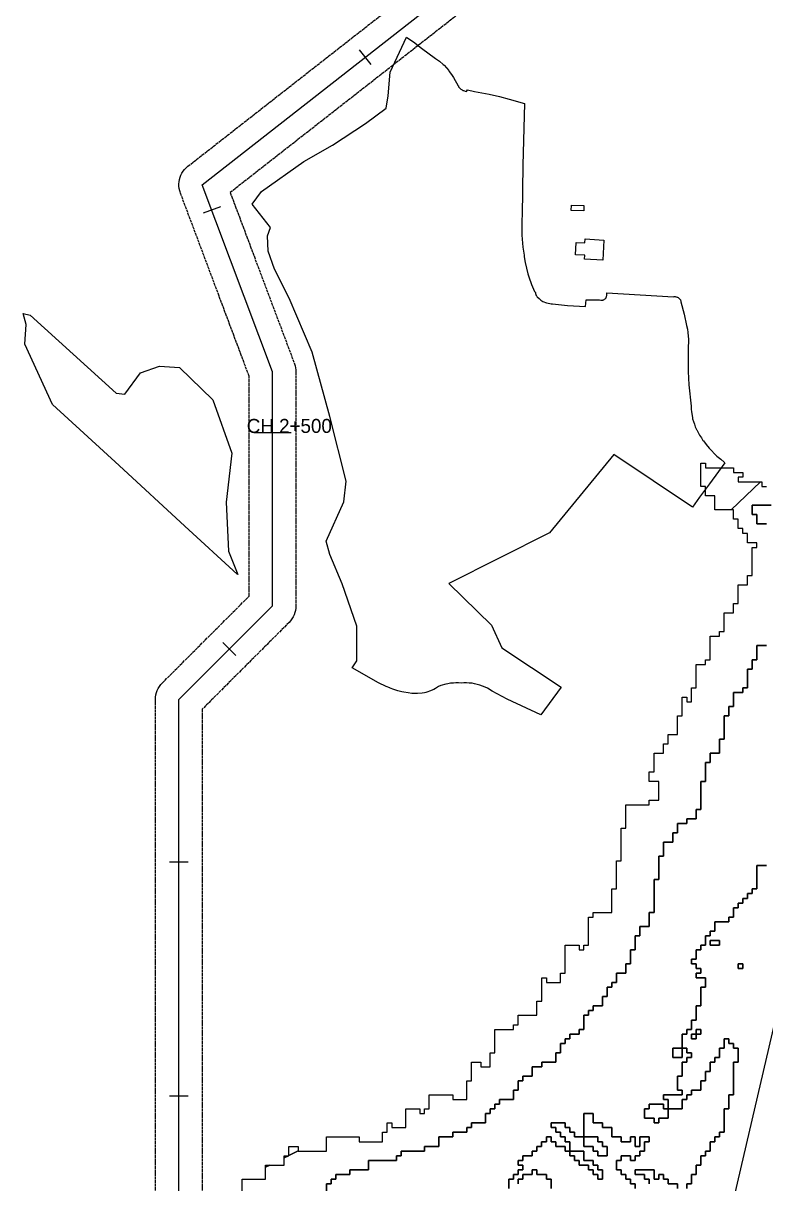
# Model space of a CAD drawing. Header units: metres. Extents: x 553506 to 563855, y 142925 to 150243.
# Drawn here: x 554178.5 to 554495.8, y 145238 to 145734 of the extents above; entities that cross this region are included whole.
import ezdxf

# ---------------------------------------------------------------- set-up
doc = ezdxf.new("R2010")
doc.units = ezdxf.units.M
doc.linetypes.add('DASHED', pattern=[1.524, 1.27, -0.254])
for name, color, linetype in [('C-ANCIENT_WOODLAND', 94, 'Continuous'), ('C-BUILDINGS', 8, 'Continuous'), ('C-FLOOD_ZONE_3', 150, 'Continuous'), ('C-WATERWAYS', 5, 'Continuous'), ('E-132KV-UGC-CHAINAGE', 7, 'Continuous'), ('E-132KV-UGC-ROUTE', 1, 'Continuous'), ('E-132KV-UGC-SWATHE', 4, 'DASHED')]:
    doc.layers.add(name, color=color, linetype=linetype)

msp = doc.modelspace()

# ---------------------------------------------------------------- linework, layer by layer
at = {"layer": 'C-ANCIENT_WOODLAND'}
for points in [[(554403.3404, 145516.1495), (554360.2887, 145494.6237), (554378.5259, 145476.6855), (554383.0104, 145467.1184), (554408.3609, 145450.2579), (554399.7, 145438.4), (554385.3, 145445.1), (554378.9, 145448.6), (554376.9, 145449.8), (554375.9, 145450.3), (554373.6, 145451.1), (554372.5, 145451.4), (554371.3, 145451.7), (554370.3, 145451.9), (554369, 145452), (554367.9, 145452.1), (554366.7, 145452.1), (554365.6, 145452), (554364.5, 145452.1), (554363.3, 145452.1), (554362.3, 145452), (554361.1, 145451.9), (554359.9, 145451.7), (554359.1, 145451.5), (554356.9, 145450.9), (554355.9, 145450.5), (554355.5, 145450.2), (554354.7, 145449.7), (554353.9, 145449.3), (554352.1, 145448.5), (554351.3, 145448.2), (554350.5, 145448), (554349.9, 145447.9), (554348.9, 145447.7), (554346.9, 145447.5), (554346.3, 145447.5), (554344.5, 145447.6), (554342.9, 145447.8), (554341.1, 145448.1), (554340.3, 145448.3), (554338.5, 145448.7), (554336.9, 145449.2), (554335.3, 145449.8), (554335.1, 145449.9), (554333.5, 145450.5), (554330.3, 145452.1), (554319.0751, 145458.5055), (554321.085, 145461.4803), (554321.085, 145476.3169), (554314.8207, 145494.4506), (554309.5454, 145506.9793), (554307.8969, 145512.5843), (554315.4801, 145529.3991), (554316.4692, 145538.3011), (554309.5454, 145565.9962), (554301.9623, 145593.3615), (554292.0712, 145616.4407), (554285.8068, 145628.9695), (554283.1692, 145636.5526), (554282.8395, 145643.1467), (554284.1583, 145646.7734), (554276.2454, 145656.6645), (554280.3117, 145662.1596), (554298.3355, 145674.9081), (554310.6444, 145681.9418), (554324.7118, 145691.1735), (554333.5039, 145697.7675), (554334.3831, 145703.0428), (554335.2623, 145713.1537), (554342.3169, 145728.0468), (554343.3, 145727.4), (554345.3, 145726), (554348.7, 145723.3), (554354.6, 145718.9), (554355.5, 145718.4), (554356.3, 145717.8), (554357.9, 145716.4), (554358.3, 145716.1), (554359.3, 145715), (554360.3, 145713.8), (554360.5, 145713.4), (554361.5, 145712.1), (554362.3, 145710.8), (554364.3, 145707.3), (554364.5, 145707.2), (554364.5, 145706.9), (554365.5, 145705.9), (554366.1, 145705.5), (554366.3, 145705.3), (554366.6, 145705.2), (554367, 145705.1), (554367.3, 145705), (554367.9, 145704.9), (554368.3, 145705.5), (554371.3, 145704.9), (554377.6, 145703.7), (554382, 145702.7), (554386.1, 145701.5), (554392.6, 145699.7), (554392, 145673.3), (554391.6, 145651.9), (554391.5, 145650.2), (554391.5, 145643.4), (554391.6, 145641.7), (554391.9, 145638.3), (554392.5, 145634.9), (554392.5, 145634.2), (554392.9, 145631.8), (554393.5, 145629.3), (554394.1, 145626.9), (554394.5, 145625.6), (554395.7, 145622.4), (554397, 145619.3), (554397.3, 145618.9), (554397.3, 145618.5), (554397.7, 145617.7), (554398, 145617.3), (554398.1, 145617.1), (554398.9, 145616.3), (554399.6, 145615.7), (554400, 145615.4), (554400.5, 145615.1), (554402, 145614.5), (554403.5, 145614.2), (554404.1, 145614.1), (554404.6, 145614.1), (554411, 145613.4), (554418.7, 145612.9), (554419, 145615.8), (554424.7, 145615.8), (554425.3, 145615.6), (554425.7, 145615.6), (554425.9, 145615.7), (554426.1, 145615.7), (554426.3, 145615.8), (554426.5, 145615.8), (554426.7, 145615.9), (554426.9, 145616.1), (554427.1, 145616.2), (554427.5, 145616.6), (554427.5, 145616.8), (554427.6, 145616.9), (554427.7, 145617.1), (554427.7, 145617.3), (554427.9, 145617.6), (554427.9, 145618.8), (554456.3, 145617.1), (554456.6, 145617.2), (554457.1, 145617.2), (554457.3, 145617.1), (554457.5, 145617.1), (554457.9, 145617), (554458, 145616.9), (554458.3, 145616.8), (554458.5, 145616.7), (554458.6, 145616.5), (554459.3, 145615.8), (554459.3, 145615.6), (554459.5, 145615.3), (554459.5, 145614.9), (554460.9, 145609.7), (554461.9, 145604.8), (554462.3, 145603.3), (554462.5, 145601.9), (554462.7, 145598.8), (554462.7, 145597.3), (554462.6, 145596.3), (554462.6, 145585.1), (554462.9, 145579.5), (554463.9, 145570.4), (554463.9, 145569.1), (554464, 145567.9), (554464.5, 145565.5), (554464.5, 145565), (554464.9, 145563.8), (554465.3, 145562.7), (554465.6, 145561.5), (554466.1, 145560.4), (554466.3, 145560.3), (554466.9, 145559.1), (554467.5, 145558), (554468.3, 145556.8), (554468.9, 145555.7), (554469.1, 145555.5), (554470.3, 145553.9), (554471.5, 145552.4), (554474.9, 145549), (554476.5, 145547.7), (554478, 145546.4), (554478.3, 145546.2), (554471.7, 145537.2), (554467.5, 145531.4), (554464.4848, 145527.2081), (554430.8456, 145549.6342), (554403.3404, 145516.1495)], [(554247.5, 145519.1), (554219.5, 145545), (554191, 145571), (554179.2184, 145596.7914), (554179.2153, 145596.7925), (554179.743, 145605.2368), (554178.486, 145609.9058), (554181.5158, 145609.276), (554218.157, 145575.9658), (554221.9639, 145575.49), (554228.6259, 145584.5313), (554236.7155, 145587.3865), (554245.281, 145586.9106), (554259.5568, 145573.1107), (554267.6464, 145550.2694), (554265.2671, 145529.3316), (554266.2188, 145508.3937), (554270.1324, 145498.3923), (554269.9, 145498.6), (554247.5, 145519.1)]]:
    msp.add_lwpolyline(points, close=True, dxfattribs=at)
at = {"layer": 'C-BUILDINGS'}
for points in [[(554412.6562, 145653.9569), (554412.6789, 145656.228), (554418.0167, 145656.1769), (554418.001, 145653.906), (554412.6562, 145653.9569)], [(554418.3712, 145633.2055), (554418.4621, 145634.8331), (554414.4686, 145635.0692), (554414.7781, 145640.365), (554418.5124, 145640.1433), (554418.6084, 145641.8378), (554426.6025, 145641.3657), (554426.0918, 145632.7585), (554418.3712, 145633.2055)]]:
    msp.add_lwpolyline(points, close=True, dxfattribs=at)
at = {"layer": 'C-FLOOD_ZONE_3'}
for points in [[(554474, 145526), (554474, 145528), (554474, 145532), (554470, 145532), (554470, 145536), (554468, 145536), (554468, 145546), (554470, 145546), (554470, 145544), (554482, 145544), (554482, 145542), (554486, 145542), (554486, 145540), (554484, 145540), (554484, 145538), (554493.5097, 145538), (554481.0028, 145526), (554478, 145526), (554474, 145526)], [(554472.001, 145340.001), (554475.999, 145340.001), (554475.999, 145341.999), (554472.001, 145341.999), (554472.001, 145340.001)], [(554475.999, 145340.001), (554472.001, 145340.001), (554472.001, 145341.999), (554475.999, 145341.999), (554475.999, 145340.001)], [(554484.001, 145330.001), (554485.999, 145330.001), (554485.999, 145331.999), (554484.001, 145331.999), (554484.001, 145330.001)], [(554485.999, 145330.001), (554484.001, 145330.001), (554484.001, 145331.999), (554485.999, 145331.999), (554485.999, 145330.001)], [(554464.001, 145301.999), (554464.001, 145300.001), (554465.999, 145300.001), (554466, 145302), (554464.001, 145301.999)], [(554464.001, 145300.001), (554464.001, 145301.999), (554466, 145302), (554465.999, 145300.001), (554464.001, 145300.001)], [(554467.999, 145302.001), (554467.999, 145303.999), (554466.001, 145303.999), (554466, 145302), (554467.999, 145302.001)], [(554467.999, 145302.001), (554466, 145302), (554466.001, 145303.999), (554467.999, 145303.999), (554467.999, 145302.001)], [(554460, 145296), (554460.0006, 145291.9994), (554455.9994, 145291.9994), (554455.9994, 145296.0006), (554460, 145296)], [(554455.9994, 145296.0006), (554455.9994, 145291.9994), (554460.0006, 145291.9994), (554460, 145296), (554455.9994, 145296.0006)], [(554443.9994, 145265.9994), (554443.9994, 145270.0006), (554445.999, 145270.001), (554445.9994, 145272.0006), (554452.0006, 145272.0006), (554452.001, 145270.001), (554454, 145270), (554454.0006, 145265.9994), (554450.001, 145265.999), (554450.0006, 145263.9994), (554447.9994, 145263.9994), (554447.999, 145265.999), (554443.9994, 145265.9994)], [(554452.001, 145270.001), (554452.0006, 145272.0006), (554445.9994, 145272.0006), (554445.999, 145270.001), (554443.9994, 145270.0006), (554443.9994, 145265.9994), (554447.999, 145265.999), (554447.9994, 145263.9994), (554450.0006, 145263.9994), (554450.001, 145265.999), (554454.0006, 145265.9994), (554454, 145270), (554452.001, 145270.001)], [(554418.001, 145256), (554418.001, 145254.001), (554420, 145254.001), (554422.0006, 145254.0006), (554422.001, 145252.001), (554424.0006, 145252.0006), (554424.001, 145250.001), (554427.999, 145250.001), (554427.999, 145253.999), (554425.9994, 145253.9994), (554425.999, 145255.999), (554423.9994, 145255.9994), (554423.999, 145257.999), (554418, 145258), (554418.001, 145256)], [(554422.0006, 145254.0006), (554420, 145254.001), (554418.001, 145254.001), (554418.001, 145256), (554418, 145258), (554423.999, 145257.999), (554423.9994, 145255.9994), (554425.999, 145255.999), (554425.9994, 145253.9994), (554427.999, 145253.999), (554427.999, 145250.001), (554424.001, 145250.001), (554424.0006, 145252.0006), (554422.001, 145252.001), (554422.0006, 145254.0006)], [(554292, 145250.1), (554292, 145254), (554296, 145254), (554296, 145252.1252), (554292, 145250.1)], [(554412.001, 145250.001), (554414.0006, 145250.0006), (554414.001, 145248.001), (554416.0006, 145248.0006), (554416.001, 145246.001), (554420.0006, 145246.0006), (554420.001, 145244.001), (554422.0006, 145244.0006), (554422.001, 145242.001), (554424.0006, 145242.0006), (554424.001, 145240.001), (554425.999, 145240.001), (554425.999, 145243.999), (554423.9994, 145243.9994), (554423.999, 145245.999), (554421.9994, 145245.9994), (554421.999, 145247.999), (554420, 145247.999), (554417.9994, 145247.9994), (554417.999, 145250), (554417.999, 145251.999), (554416, 145251.999), (554412, 145252), (554412.001, 145250.001)], [(554421.999, 145247.999), (554421.9994, 145245.9994), (554423.999, 145245.999), (554423.9994, 145243.9994), (554425.999, 145243.999), (554425.999, 145240.001), (554424.001, 145240.001), (554424.0006, 145242.0006), (554422.001, 145242.001), (554422.0006, 145244.0006), (554420.001, 145244.001), (554420.0006, 145246.0006), (554416.001, 145246.001), (554416.0006, 145248.0006), (554414.001, 145248.001), (554414.0006, 145250.0006), (554412.001, 145250.001), (554412, 145252), (554416, 145251.999), (554417.999, 145251.999), (554417.999, 145250), (554417.9994, 145247.9994), (554420, 145247.999), (554421.999, 145247.999)], [(554283.9022, 145246), (554282, 145245.0369), (554282, 145246), (554283.9022, 145246)], [(554291.8026, 145250), (554290, 145249.0873), (554290, 145250), (554291.8026, 145250)], [(554272, 145240), (554272.0517, 145240), (554272, 145239.9738), (554272, 145240)]]:
    msp.add_lwpolyline(points, close=True, dxfattribs=at)
for points in [[(554272, 145232), (554272, 145239.9738), (554272.0517, 145240), (554274, 145240), (554282, 145240), (554282, 145245.0369), (554283.9022, 145246), (554290, 145246), (554290, 145249.0873), (554291.8026, 145250), (554292, 145250), (554292, 145250.1), (554296, 145252.1252), (554296, 145252), (554300, 145252), (554308, 145252), (554308, 145258), (554310, 145258), (554316, 145258), (554322, 145258), (554322, 145256), (554332, 145256), (554332, 145260), (554334, 145260), (554334, 145264), (554336, 145264), (554336, 145262), (554342, 145262), (554342, 145270), (554348, 145270), (554348, 145268), (554350, 145268), (554350, 145270), (554352, 145270), (554352, 145276), (554362, 145276), (554362, 145274), (554368, 145274), (554368, 145282), (554370, 145282), (554370, 145290), (554374, 145290), (554374, 145288), (554378, 145288), (554378, 145294), (554380, 145294), (554380, 145304), (554388, 145304), (554388, 145306), (554390, 145306), (554390, 145310), (554398, 145310), (554398, 145316), (554400, 145316), (554400, 145326), (554402, 145326), (554402, 145324), (554408, 145324), (554408, 145328), (554410, 145328), (554410, 145340), (554412, 145340), (554416, 145340), (554416, 145338), (554418, 145338), (554418, 145340), (554420, 145340), (554420, 145352), (554422, 145352), (554422, 145354), (554430, 145354), (554430, 145364), (554432, 145364), (554432, 145376), (554434, 145376), (554434, 145390), (554436, 145390), (554436, 145400), (554446, 145400), (554446, 145402), (554450, 145402), (554450, 145410), (554446, 145410), (554446, 145414), (554448, 145414), (554448, 145422), (554452, 145422), (554452, 145426), (554454, 145426), (554454, 145430), (554458, 145430), (554458, 145438), (554460, 145438), (554460, 145446), (554462, 145446), (554462, 145444), (554464, 145444), (554464, 145450), (554466, 145450), (554466, 145460), (554470, 145460), (554470, 145462), (554472, 145462), (554472, 145472), (554476, 145472), (554476, 145474), (554478, 145474), (554478, 145482), (554482, 145482), (554482, 145486), (554484, 145486), (554484, 145494), (554488, 145494), (554488, 145498), (554490, 145498), (554490, 145510), (554492, 145510), (554492, 145512), (554488, 145512), (554488, 145516), (554486, 145516), (554486, 145518), (554484, 145518), (554484, 145522), (554482, 145522), (554482, 145526), (554481.0028, 145526), (554493.5097, 145538), (554494, 145538), (554494, 145536), (554496, 145536)], [(554498, 145528), (554490, 145528), (554490, 145524), (554492, 145524), (554492, 145520), (554496, 145520)], [(554496, 145520), (554492, 145520), (554492, 145524), (554490, 145524), (554490, 145528), (554498, 145528)], [(554496, 145468), (554492, 145468), (554492, 145462), (554490, 145462), (554490, 145458), (554488, 145458), (554488, 145450), (554486, 145450), (554486, 145448), (554482, 145448), (554482, 145442), (554480, 145442), (554480, 145438), (554478, 145438), (554478, 145428), (554476, 145428), (554476, 145422), (554472, 145422), (554472, 145418), (554470, 145418), (554470, 145410), (554468, 145410), (554468, 145398), (554466, 145398), (554466, 145394), (554462, 145394), (554462, 145392), (554458, 145392), (554458, 145388), (554456, 145388), (554456, 145384), (554452, 145384), (554452, 145378), (554450, 145378), (554450, 145368), (554448, 145368), (554448, 145354), (554446, 145354), (554446, 145348), (554442, 145348), (554442, 145344), (554440, 145344), (554440, 145338), (554438, 145338), (554438, 145332), (554436, 145332), (554436, 145328), (554432, 145328), (554432, 145324), (554430, 145324), (554430, 145322), (554428, 145322), (554428, 145318), (554426, 145318), (554426, 145314), (554422, 145314), (554422, 145312), (554420, 145312), (554420, 145310), (554418, 145310), (554418, 145304), (554416, 145304), (554416, 145302), (554412, 145302), (554412, 145300), (554410, 145300), (554410, 145298), (554408, 145298), (554408, 145294), (554406, 145294), (554406, 145290), (554400, 145290), (554400, 145288), (554396, 145288), (554396, 145284), (554392, 145284), (554392, 145282), (554390, 145282), (554390, 145278), (554388, 145278), (554388, 145274), (554382, 145274), (554382, 145272), (554380, 145272), (554380, 145270), (554378, 145270), (554378, 145268), (554376, 145268), (554376, 145264), (554370, 145264), (554370, 145262), (554368, 145262), (554368, 145260), (554362, 145260), (554362, 145258), (554356, 145258), (554356, 145254), (554350, 145254), (554350, 145252), (554340, 145252), (554340, 145250), (554338, 145250), (554338, 145248), (554326, 145248), (554326, 145244), (554318, 145244), (554318, 145242), (554312, 145242), (554312, 145240), (554310, 145240), (554310, 145238), (554308, 145238), (554308, 145228)], [(554308, 145228), (554308, 145238), (554310, 145238), (554310, 145240), (554312, 145240), (554312, 145242), (554318, 145242), (554318, 145244), (554326, 145244), (554326, 145248), (554338, 145248), (554338, 145250), (554340, 145250), (554340, 145252), (554350, 145252), (554350, 145254), (554356, 145254), (554356, 145258), (554362, 145258), (554362, 145260), (554368, 145260), (554368, 145262), (554370, 145262), (554370, 145264), (554376, 145264), (554376, 145268), (554378, 145268), (554378, 145270), (554380, 145270), (554380, 145272), (554382, 145272), (554382, 145274), (554388, 145274), (554388, 145278), (554390, 145278), (554390, 145282), (554392, 145282), (554392, 145284), (554396, 145284), (554396, 145288), (554400, 145288), (554400, 145290), (554406, 145290), (554406, 145294), (554408, 145294), (554408, 145298), (554410, 145298), (554410, 145300), (554412, 145300), (554412, 145302), (554416, 145302), (554416, 145304), (554418, 145304), (554418, 145310), (554420, 145310), (554420, 145312), (554422, 145312), (554422, 145314), (554426, 145314), (554426, 145318), (554428, 145318), (554428, 145322), (554430, 145322), (554430, 145324), (554432, 145324), (554432, 145328), (554436, 145328), (554436, 145332), (554438, 145332), (554438, 145338), (554440, 145338), (554440, 145344), (554442, 145344), (554442, 145348), (554446, 145348), (554446, 145354), (554448, 145354), (554448, 145368), (554450, 145368), (554450, 145378), (554452, 145378), (554452, 145384), (554456, 145384), (554456, 145388), (554458, 145388), (554458, 145392), (554462, 145392), (554462, 145394), (554466, 145394), (554466, 145398), (554468, 145398), (554468, 145410), (554470, 145410), (554470, 145418), (554472, 145418), (554472, 145422), (554476, 145422), (554476, 145428), (554478, 145428), (554478, 145438), (554480, 145438), (554480, 145442), (554482, 145442), (554482, 145448), (554486, 145448), (554486, 145450), (554488, 145450), (554488, 145458), (554490, 145458), (554490, 145462), (554492, 145462), (554492, 145468), (554496, 145468)], [(554461.999, 145236.001), (554461.9994, 145238.0006), (554463.999, 145238.001), (554463.9994, 145242.0006), (554465.999, 145242.001), (554465.9994, 145246.0006), (554467.999, 145246.001), (554467.9994, 145250.0006), (554469.999, 145250.001), (554469.9994, 145252.0006), (554471.999, 145252.001), (554471.9994, 145256.0006), (554473.999, 145256.001), (554473.9994, 145258.0006), (554475.999, 145258.001), (554475.9994, 145260.0006), (554477.999, 145260.001), (554477.999, 145264), (554477.9994, 145270.0006), (554479.999, 145270.001), (554479.9994, 145276.0006), (554481.999, 145276.001), (554481.9994, 145290.0006), (554483.999, 145290.001), (554483.999, 145295.999), (554481.9994, 145295.9994), (554481.999, 145297.999), (554479.9994, 145297.9994), (554479.999, 145299.999), (554478.001, 145299.999), (554478.0006, 145295.9994), (554476.001, 145295.999), (554476.0006, 145291.9994), (554474.001, 145291.999), (554474.0006, 145289.9994), (554472.001, 145289.999), (554472.0006, 145285.9994), (554470.001, 145285.999), (554470.0006, 145281.9994), (554468.001, 145281.999), (554468.0006, 145277.9994), (554464.001, 145277.999), (554464.0006, 145275.9994), (554462.001, 145275.999), (554462.0006, 145273.9994), (554460.001, 145273.999), (554460.0006, 145269.9994), (554454, 145270), (554453.999, 145273.999), (554451.9994, 145273.9994), (554451.9994, 145276.0006), (554459.999, 145276.001), (554459.999, 145277.999), (554457.9994, 145277.9994), (554457.9994, 145284.0006), (554459.999, 145284.001), (554459.9994, 145290.0006), (554461.999, 145290.001), (554461.9994, 145292.0006), (554463.999, 145292.001), (554463.999, 145293.999), (554461.9994, 145293.9994), (554461.999, 145295.999), (554460, 145296), (554459.9994, 145302.0006), (554461.999, 145302.001), (554461.9994, 145304.0006), (554463.999, 145304.001), (554463.9994, 145308.0006), (554465.999, 145308.001), (554465.9994, 145314.0006), (554467.999, 145314.001), (554467.9994, 145322.0006), (554469.999, 145322.001), (554469.999, 145325.999), (554465.9994, 145325.9994), (554465.9994, 145328.0006), (554467.999, 145328.001), (554467.999, 145329.999), (554465.9994, 145329.9994), (554465.999, 145331.999), (554463.9994, 145331.9994), (554463.9994, 145334.0006), (554465.999, 145334.001), (554465.9994, 145338.0006), (554467.999, 145338.001), (554467.9994, 145340.0006), (554469.999, 145340.001), (554469.9994, 145344.0006), (554471.999, 145344.001), (554471.9994, 145346.0006), (554473.999, 145346.001), (554473.9994, 145350.0006), (554479.999, 145350.001), (554479.9994, 145352.0006), (554481.999, 145352.001), (554481.9994, 145356.0006), (554483.999, 145356.001), (554483.9994, 145358.0006), (554485.999, 145358.001), (554485.9994, 145360.0006), (554487.999, 145360.001), (554487.9994, 145362.0006), (554489.999, 145362.001), (554489.9994, 145364.0006), (554491.999, 145364.001), (554491.999, 145366), (554491.9994, 145374.0006), (554495.999, 145374.001)], [(554495.999, 145374.001), (554491.9994, 145374.0006), (554491.999, 145366), (554491.999, 145364.001), (554489.9994, 145364.0006), (554489.999, 145362.001), (554487.9994, 145362.0006), (554487.999, 145360.001), (554485.9994, 145360.0006), (554485.999, 145358.001), (554483.9994, 145358.0006), (554483.999, 145356.001), (554481.9994, 145356.0006), (554481.999, 145352.001), (554479.9994, 145352.0006), (554479.999, 145350.001), (554473.9994, 145350.0006), (554473.999, 145346.001), (554471.9994, 145346.0006), (554471.999, 145344.001), (554469.9994, 145344.0006), (554469.999, 145340.001), (554467.9994, 145340.0006), (554467.999, 145338.001), (554465.9994, 145338.0006), (554465.999, 145334.001), (554463.9994, 145334.0006), (554463.9994, 145331.9994), (554465.999, 145331.999), (554465.9994, 145329.9994), (554467.999, 145329.999), (554467.999, 145328.001), (554465.9994, 145328.0006), (554465.9994, 145325.9994), (554469.999, 145325.999), (554469.999, 145322.001), (554467.9994, 145322.0006), (554467.999, 145314.001), (554465.9994, 145314.0006), (554465.999, 145308.001), (554463.9994, 145308.0006), (554463.999, 145304.001), (554461.9994, 145304.0006), (554461.999, 145302.001), (554459.9994, 145302.0006), (554460, 145296), (554461.999, 145295.999), (554461.9994, 145293.9994), (554463.999, 145293.999), (554463.999, 145292.001), (554461.9994, 145292.0006), (554461.999, 145290.001), (554459.9994, 145290.0006), (554459.999, 145284.001), (554457.9994, 145284.0006), (554457.9994, 145277.9994), (554459.999, 145277.999), (554459.999, 145276.001), (554451.9994, 145276.0006), (554451.9994, 145273.9994), (554453.999, 145273.999), (554454, 145270), (554460.0006, 145269.9994), (554460.001, 145273.999), (554462.0006, 145273.9994), (554462.001, 145275.999), (554464.0006, 145275.9994), (554464.001, 145277.999), (554468.0006, 145277.9994), (554468.001, 145281.999), (554470.0006, 145281.9994), (554470.001, 145285.999), (554472.0006, 145285.9994), (554472.001, 145289.999), (554474.0006, 145289.9994), (554474.001, 145291.999), (554476.0006, 145291.9994), (554476.001, 145295.999), (554478.0006, 145295.9994), (554478.001, 145299.999), (554479.999, 145299.999), (554479.9994, 145297.9994), (554481.999, 145297.999), (554481.9994, 145295.9994), (554483.999, 145295.999), (554483.999, 145290.001), (554481.9994, 145290.0006), (554481.999, 145276.001), (554479.9994, 145276.0006), (554479.999, 145270.001), (554477.9994, 145270.0006), (554477.999, 145264), (554477.999, 145260.001), (554475.9994, 145260.0006), (554475.999, 145258.001), (554473.9994, 145258.0006), (554473.999, 145256.001), (554471.9994, 145256.0006), (554471.999, 145252.001), (554469.9994, 145252.0006), (554469.999, 145250.001), (554467.9994, 145250.0006), (554467.999, 145246.001), (554465.9994, 145246.0006), (554465.999, 145242.001), (554463.9994, 145242.0006), (554463.999, 145238.001), (554461.9994, 145238.0006), (554461.999, 145236.001)], [(554385.9994, 145235.9994), (554385.9994, 145240.0006), (554387.999, 145240.001), (554387.9994, 145242.0006), (554389.999, 145242.001), (554389.9994, 145244.0006), (554391.999, 145244.001), (554391.999, 145245.999), (554389.9994, 145245.9994), (554389.9994, 145248.0006), (554391.999, 145248.001), (554391.9994, 145250.0006), (554395.999, 145250.001), (554395.9994, 145252.0006), (554397.999, 145252.001), (554397.9994, 145254.0006), (554399.999, 145254.001), (554399.9994, 145256.0006), (554401.999, 145256.001), (554401.9994, 145258.0006), (554404.0006, 145258.0006), (554404.001, 145256.001), (554406.0006, 145256.0006), (554406.001, 145254.001), (554410.0006, 145254.0006), (554410.001, 145252.001), (554412, 145252), (554411.999, 145255.999), (554409.9994, 145255.9994), (554409.999, 145257.999), (554407.9994, 145257.9994), (554407.999, 145259.999), (554405.9994, 145259.9994), (554405.999, 145261.999), (554403.9994, 145261.9994), (554403.9994, 145264.0006), (554406, 145264.001), (554408, 145264.001), (554410.0006, 145264.0006), (554410.001, 145262.001), (554412.0006, 145262.0006), (554412.001, 145260.001), (554414.0006, 145260.0006), (554414.001, 145258.001), (554416, 145258.001), (554418, 145258), (554417.9994, 145268.0006), (554422.0006, 145268.0006), (554422.001, 145264.001), (554426.0006, 145264.0006), (554426.001, 145262.001), (554430.0006, 145262.0006), (554430.001, 145258.001), (554434.0006, 145258.0006), (554434.001, 145256.001), (554437.999, 145256.001), (554437.9994, 145258.0006), (554440.0006, 145258.0006), (554440.001, 145254.001), (554441.999, 145254.001), (554441.9994, 145258.0006), (554446.0006, 145258.0006), (554446.0006, 145255.9994), (554444.001, 145255.999), (554444.0006, 145251.9994), (554442.001, 145251.999), (554442.0006, 145249.9994), (554440.001, 145249.999), (554440.0006, 145247.9994), (554437.9994, 145247.9994), (554437.999, 145249.999), (554434.001, 145249.999), (554434.0006, 145247.9994), (554432.001, 145247.999), (554432.001, 145244.001), (554434.0006, 145244.0006), (554434.001, 145242.001), (554436.0006, 145242.0006), (554436.001, 145240.001), (554438.0006, 145240.0006), (554438.001, 145238.001), (554440.0006, 145238.0006), (554440.001, 145236.001)], [(554440.001, 145236.001), (554440.0006, 145238.0006), (554438.001, 145238.001), (554438.0006, 145240.0006), (554436.001, 145240.001), (554436.0006, 145242.0006), (554434.001, 145242.001), (554434.0006, 145244.0006), (554432.001, 145244.001), (554432.001, 145247.999), (554434.0006, 145247.9994), (554434.001, 145249.999), (554437.999, 145249.999), (554437.9994, 145247.9994), (554440.0006, 145247.9994), (554440.001, 145249.999), (554442.0006, 145249.9994), (554442.001, 145251.999), (554444.0006, 145251.9994), (554444.001, 145255.999), (554446.0006, 145255.9994), (554446.0006, 145258.0006), (554441.9994, 145258.0006), (554441.999, 145254.001), (554440.001, 145254.001), (554440.0006, 145258.0006), (554437.9994, 145258.0006), (554437.999, 145256.001), (554434.001, 145256.001), (554434.0006, 145258.0006), (554430.001, 145258.001), (554430.0006, 145262.0006), (554426.001, 145262.001), (554426.0006, 145264.0006), (554422.001, 145264.001), (554422.0006, 145268.0006), (554417.9994, 145268.0006), (554418, 145258), (554416, 145258.001), (554414.001, 145258.001), (554414.0006, 145260.0006), (554412.001, 145260.001), (554412.0006, 145262.0006), (554410.001, 145262.001), (554410.0006, 145264.0006), (554408, 145264.001), (554406, 145264.001), (554403.9994, 145264.0006), (554403.9994, 145261.9994), (554405.999, 145261.999), (554405.9994, 145259.9994), (554407.999, 145259.999), (554407.9994, 145257.9994), (554409.999, 145257.999), (554409.9994, 145255.9994), (554411.999, 145255.999), (554412, 145252), (554410.001, 145252.001), (554410.0006, 145254.0006), (554406.001, 145254.001), (554406.0006, 145256.0006), (554404.001, 145256.001), (554404.0006, 145258.0006), (554401.9994, 145258.0006), (554401.999, 145256.001), (554399.9994, 145256.0006), (554399.999, 145254.001), (554397.9994, 145254.0006), (554397.999, 145252.001), (554395.9994, 145252.0006), (554395.999, 145250.001), (554391.9994, 145250.0006), (554391.999, 145248.001), (554389.9994, 145248.0006), (554389.9994, 145245.9994), (554391.999, 145245.999), (554391.999, 145244.001), (554389.9994, 145244.0006), (554389.999, 145242.001), (554387.9994, 145242.0006), (554387.999, 145240.001), (554385.9994, 145240.0006), (554385.9994, 145235.9994)], [(554403.999, 145236.001), (554403.999, 145239.999), (554401.9994, 145239.9994), (554401.999, 145241.999), (554397.9994, 145241.9994), (554397.999, 145243.999), (554396.001, 145243.999), (554396.0006, 145241.9994), (554392.001, 145241.999), (554392.0006, 145239.9994), (554390.001, 145239.999), (554390.0006, 145237.9994)], [(554390.0006, 145237.9994), (554390.001, 145239.999), (554392.0006, 145239.9994), (554392.001, 145241.999), (554396.0006, 145241.9994), (554396.001, 145243.999), (554397.999, 145243.999), (554397.9994, 145241.9994), (554401.999, 145241.999), (554401.9994, 145239.9994), (554403.999, 145239.999), (554403.999, 145236.001)], [(554445.9994, 145237.9994), (554445.999, 145239.999), (554443.9994, 145239.9994), (554443.999, 145241.999), (554439.9994, 145241.9994), (554439.9994, 145244.0006), (554448.0006, 145244.0006), (554448.001, 145240.001), (554449.999, 145240.001), (554449.9994, 145242.0006), (554452.0006, 145242.0006), (554452.001, 145240.001), (554454.0006, 145240.0006), (554454.001, 145238.001), (554458.0006, 145238.0006), (554458.001, 145236.001)], [(554458.001, 145236.001), (554458.0006, 145238.0006), (554454.001, 145238.001), (554454.0006, 145240.0006), (554452.001, 145240.001), (554452.0006, 145242.0006), (554449.9994, 145242.0006), (554449.999, 145240.001), (554448.001, 145240.001), (554448.0006, 145244.0006), (554439.9994, 145244.0006), (554439.9994, 145241.9994), (554443.999, 145241.999), (554443.9994, 145239.9994), (554445.999, 145239.999), (554445.9994, 145237.9994)]]:
    msp.add_lwpolyline(points, dxfattribs=at)
at = {"layer": 'C-WATERWAYS'}
msp.add_lwpolyline([(554279.826, 144809.0926), (554395.7376, 145067.6564), (554410.3105, 145162.0924), (554478.8851, 145217.451), (554503.3988, 145323.3823), (554516.0506, 145379.0198), (554593.3623, 145473.2617), (554602.8479, 145475.7618), (554632.5436, 145445.8045), (554656.4913, 145389.5538), (554687.0008, 145348.848), (554694.8827, 145351.8898)], dxfattribs=at)
at = {"layer": 'E-132KV-UGC-CHAINAGE'}
for p, q in [((554327.1322, 145716.372), (554322.2018, 145722.672)), ((554262.7954, 145655.6044), (554255.3047, 145652.7954)), ((554293, 145558.9055), (554277, 145558.9055)), ((554269.3768, 145463.72), (554263.72, 145469.3768)), ((554249, 145375.4741), (554241, 145375.4741)), ((554249, 145275.4741), (554241, 145275.4741))]:
    msp.add_line(p, q, dxfattribs=at)
at = {"layer": 'E-132KV-UGC-ROUTE'}
msp.add_lwpolyline([(554245, 144775), (554245, 145445), (554285, 145485), (554285, 145585), (554255, 145665), (554485, 145845), (554485, 146035), (554575, 146125), (554945, 146125), (554945, 146175), (555025, 146175), (555065, 146235), (555275, 146235), (555375, 146345), (555375, 146475), (555425, 146525), (555435, 146625), (555845, 147035)], dxfattribs=at)
at = {"layer": 'E-132KV-UGC-SWATHE'}
for points in [[(554235, 144775), (554235, 145445), (554235.0482, 145445.9802), (554235.1921, 145446.9509), (554235.4306, 145447.9028), (554235.7612, 145448.8268), (554236.1808, 145449.714), (554236.6853, 145450.5557), (554237.2699, 145451.3439), (554237.9289, 145452.0711), (554275, 145489.1421), (554275, 145583.1867), (554245.6367, 145661.4888), (554245.3398, 145662.4154), (554245.1343, 145663.3666), (554245.0223, 145664.3332), (554245.0047, 145665.3062), (554245.0818, 145666.2762), (554245.2528, 145667.2341), (554245.5161, 145668.1709), (554245.8692, 145669.0777), (554246.3087, 145669.9459), (554246.8306, 145670.7672), (554247.4298, 145671.5339), (554248.1007, 145672.2388), (554248.8369, 145672.8751), (554475, 145849.8722)], [(554491.1631, 145837.1249), (554266.9383, 145661.6447), (554294.3633, 145588.5112), (554294.6402, 145587.6584), (554294.8395, 145586.7842), (554294.9598, 145585.8957), (554295, 145585), (554295, 145485), (554294.9518, 145484.0198), (554294.8079, 145483.0491), (554294.5694, 145482.0972), (554294.2388, 145481.1732), (554293.8192, 145480.286), (554293.3147, 145479.4443), (554292.7301, 145478.6561), (554292.0711, 145477.9289), (554255, 145440.8579), (554255, 144778.9098)]]:
    msp.add_lwpolyline(points, dxfattribs=at)

# ---------------------------------------------------------------- texts
at = {"layer": 'E-132KV-UGC-CHAINAGE'}
msp.add_text('CH 2+500', height=6, dxfattribs=at).set_placement((554274, 145558.9055))

doc.saveas('drawing.dxf')
